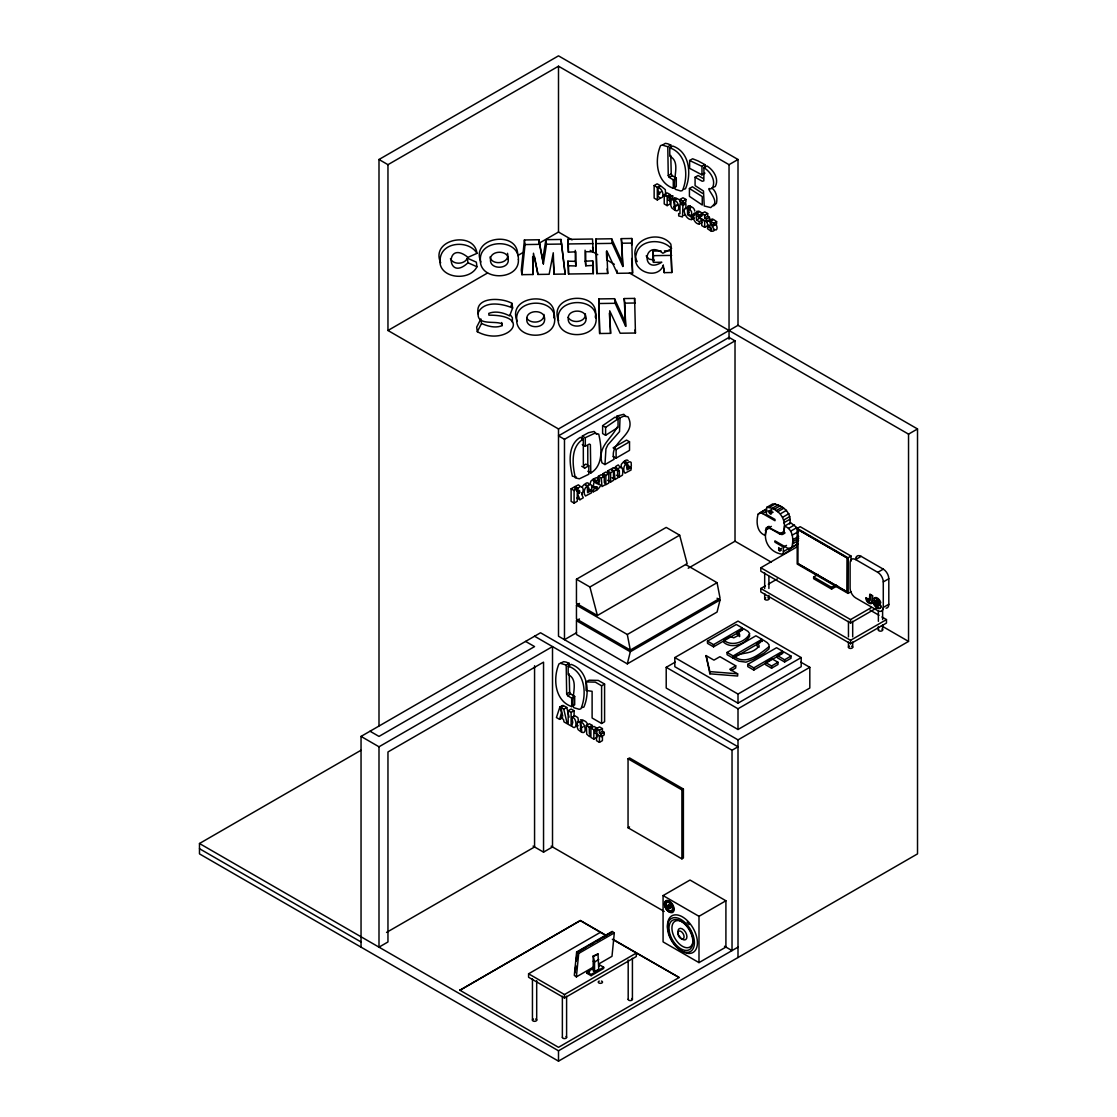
<?xml version="1.0" encoding="UTF-8"?>
<svg xmlns="http://www.w3.org/2000/svg" width="1117" height="1117" viewBox="0 0 1117 1117"><rect width="100%" height="100%" fill="white"/><g stroke="black" fill="none" stroke-linecap="round" stroke-linejoin="round"><path stroke-width="1.5" d="M767.77 527.001L779.317 532.837L781.509 533.465L783.101 532.627C787.988 520.648 779.08 507.886 766.751 507.369L766.374 514.462L774.975 519.419L774.975 520.731L762.576 513.569L760.105 512.689L758.052 514.267C756.055 521.807 756.726 532.446 765.313 535.448L766.025 528.006L769.027 526.275M789.677 524.027C792.553 513.331 782.556 504.535 772.755 503.907L766.751 507.369M631.65 245.154L631.747 238.493L621.289 238.633L622.797 266.446L612.27 243.366L611.641 238.773L595.933 238.996L596.757 273.609L607.732 273.456L606.81 250.85L617.282 273.316L632.571 273.093L631.747 238.493M634.582 301.744L634.624 298.407L624.18 298.56L625.674 326.359L615.16 303.293L614.532 298.7L598.824 298.923L599.647 333.522L610.608 333.369L609.7 310.777L620.172 333.229L635.447 333.02L634.624 298.407M596.757 273.609L595.933 238.996M599.647 333.522L598.824 298.923M532.641 256.826L532.963 274.517L521.904 274.67L521.276 270.077L524.418 239.973L538.925 239.764L543.393 263.891L546.506 244.26L545.878 239.666L560.985 239.457L565.146 274.056L554.088 274.21L553.013 258.083M532.963 274.517L533.465 253.224L537.961 274.447L549.145 274.279L553.264 252.777L554.088 274.21M620.912 467.967L621.331 464.323L623.831 461.503L626.819 463.234L627.084 469.866L631.035 467.674L625.604 464.337M617.045 427.211C611.446 438.981 597.246 446.716 601.965 462.829L604.953 464.56L614.113 459.269C607.997 441.327 637.975 435.183 627.991 416.767L623.956 416.124L620.047 417.758L617.045 416.041L617.045 419.224M665.802 195.042L665.299 189.625L660.971 186.05L657.969 187.768L657.969 190.56L659.714 193.101L659.491 194.26L657.969 193.632L657.969 196.424C665.146 202.4 664.015 188.103 657.969 187.768M543.937 314.435C544.635 323.176 530.058 324.544 526.679 317.898M585.378 313.849C586.09 322.59 571.499 323.958 568.134 317.298M553.795 317.828C559.617 289.931 505.568 294.371 517.227 321.445M595.235 317.242C601.072 289.345 547.023 293.785 558.668 320.844M786.508 545.389L783.52 547.121L774.919 542.164L774.919 540.851L787.317 548.014L789.789 548.894L791.827 547.316C793.824 539.762 793.168 529.137 784.581 526.121L783.869 533.577M512.396 322.394L512.382 317.759L510.315 314.715M598.642 964.027L611.99 956.32L614.322 932.877L612.242 931.424L576.637 951.977L574.306 975.42L576.386 976.886L594.188 966.61M576.26 960.815L576.944 953.96M576.358 960.899L576.875 955.747M576.386 976.886L578.718 953.443L614.322 932.877M521.904 274.67L525.046 244.567L524.418 239.973M590.097 483.787L590.879 481.148L592.834 479.375L595.836 481.106C593.965 486.314 606.056 481.218 597.134 489.93L597.05 486.663L593.993 487.696L593.155 486.705L593.867 482.879L595.836 481.106M771.372 526.386L766.793 528.955C761.836 540.991 770.939 553.599 783.143 554.214L783.52 547.121M542.764 259.298L545.878 239.666M579.444 618.958L576.456 620.689L576.456 634.498L627.307 663.861L630.309 651.769L720.06 599.955L717.072 598.223M720.06 599.955L717.072 612.046L627.307 663.861M559.603 719.362L561.418 712.855L559.896 706.963L556.434 717.533L559.603 719.362L562.591 717.631M687.555 207.231L688.24 205.765L690.376 206.17L690.376 208.921M673.774 199.133L674.486 197.709L676.679 198.254L673.677 199.985L671.135 199.734L670.814 205.5L671.736 207.874L674.794 210.191L673.677 199.985M577.922 488.324C582.781 483.089 584.819 490.81 581.622 494.049L583.269 497.805L579.946 499.718L578.564 496.241L577.922 496.604L577.922 493.812C580.309 493.728 580.575 488.59 577.922 491.117L577.922 488.324L574.934 486.593L574.934 489.386M510.972 306.072L511.991 303.391C501.924 297.359 473.929 296.34 478.299 314.045M511.991 303.391L512.619 307.985L509.645 315.929C503.53 312.606 495.376 310.68 488.771 313.402L488.911 315.176C535.169 314.952 506.797 347.596 477.308 331.707L476.68 327.113L480.896 318.904M663.33 265.329C657.424 280.995 630.644 271.068 636.145 254.634C638.994 239.08 662.521 237.977 671.457 248.728L662.912 253.252C643.266 238.284 640.739 275.466 661.809 262.244L653.487 262.369L652.859 257.776L652.817 251.06L661.11 250.948M481.106 320.425L481.525 323.497L477.308 331.707M768.636 511.335L770.116 510.483L771.177 514.015L768.636 511.335L771.638 509.603M581.817 487.138L584.317 484.317L587.305 486.049L587.57 492.681L591.507 490.489L591.507 492.834L585.49 496.018C583.144 493.56 584.065 487.794 587.305 486.049M871.832 603.264L872.209 595.892L869.766 594.481L869.333 601.183L868.202 599.145L865.87 598.167C865.843 600.96 869.152 605.023 872.056 603.236M481.525 323.497C487.752 326.262 495.613 328.482 502.133 325.578L501.98 323.79C494.496 320.411 476.345 326.066 478.202 312.648C484.122 300.291 502.315 303.573 512.619 307.985M476.959 266.74C469.335 282.601 435.518 278.217 440.391 257.413C443.323 241.328 469.545 240.211 476.917 253.377L467.939 257.343C444.789 238.493 446.465 283.09 467.967 262.774L467.339 258.181L476.331 262.146L476.959 266.74L467.967 262.774M874.234 598.363C876.943 594.37 884.469 605.763 878.018 601.923L876.021 600.038L880.503 606.028A3.449 1.983 60 0 1 880.154 608.123M467.339 258.181C464.714 264.506 453.39 265.05 450.43 258.697M618.595 470.774L618.232 468.945C622.56 462.731 623.481 471.891 622.351 475.242L619.418 476.931L619.335 470.62L615.607 469.042L616.053 466.166L618.273 464.951L619.279 466.194M739.314 635.936L737.262 634.638L737.262 632.417L739.314 633.73L738.951 635.21L733.715 637.835L730.211 636.495L723.802 640.195L723.802 642.401C731.803 649.27 745.262 644.23 749.716 636.006L749.242 634.847M615.006 479.472L614.182 471.039L617.366 469.294L617.924 477.783L615.006 479.472L612.018 477.755M871.609 603.501L872.6 601.826L872.656 595.64L869.766 594.481M662.381 145.154L665.299 143.353L667.645 143.744L670.772 145.015L670.772 148.491M569.181 673.774L569.656 692.219L570.647 693.964L574.683 696.436L574.683 704.869L571.695 706.6C554.465 700.652 552.873 677.949 558.989 663.875L563.694 661.683L566.054 662.074L569.181 663.33L569.181 666.821M696.701 211.336L699.256 211.295L696.268 213.026C690.027 211.727 693.797 224.615 699.326 224.028L702.314 222.297M710.482 219.281L713.023 219.225L710.035 220.943L707.494 221.012C705.316 225.927 713.288 226.486 711.334 231.275C718.873 231.736 708.611 224.182 710.035 220.943M878.576 605.847L876.943 605.344A1.675 0.963 60 0 1 876.287 604.143L876.175 603.515C870.171 599.997 876.119 609.994 879.651 608.472L880.601 607.871A3.449 1.983 60 0 0 880.936 605.777L876.58 600.513L877.264 599.815M685.503 215.218L683.911 215.372M580.505 719.767L583.046 720.018L580.058 721.75L577.517 721.498L577.182 727.265L578.117 729.638L581.161 731.956L580.058 721.75M578.187 725.757L576.372 725.715M602.622 425.675L615.062 417.13L618.05 418.861L618.05 427.406L605.609 435.295L602.622 433.564L602.622 425.675L605.609 427.406L605.609 435.295M605.609 427.406L618.05 418.861M576.4 477.071L572.379 476.177C569.516 463.792 567.213 445.138 580.309 437.361L583.297 439.079C570.201 446.87 572.518 465.524 575.381 477.908L579.388 478.802L588.813 474.264L588.813 465.831L585.811 464.1L584.065 465.217M587.807 471.276L590.795 473.008C603.92 465.203 601.574 446.521 598.726 434.122L594.733 433.27L586.146 437.278L585.294 437.822L585.294 446.255L582.306 444.538M626.819 463.234C623.579 464.979 622.658 470.746 625.017 473.203L631.035 470.02L631.035 467.674M588.813 465.831L584.777 468.023L581.775 466.292M582.306 439.47L582.306 436.091L588.477 432.712L594.09 431.455L596.701 434.178M585.294 446.255L589.357 444.049L590.376 444.65L590.795 473.008M378.998 725.841L378.998 159.494L558.5 55.85L738.002 159.494L738.002 325.312L917.518 428.956L917.518 853.877L558.5 1061.15L199.482 853.877L199.482 843.503L360.889 750.317M378.998 159.494L387.962 164.674L558.5 66.21L729.038 164.674L738.002 159.494M670.772 155.445L671.247 173.889L672.252 175.648L676.288 178.106L676.288 186.553L673.286 188.27C656.07 182.336 654.478 159.633 660.594 145.545L662.297 145.084L667.784 146.732L670.772 145.015M669.781 147.779C687.025 153.713 688.589 176.43 682.473 190.504L680.77 190.979L675.282 189.318C671.792 179.683 681.607 161.895 669.781 156.212L669.781 147.779L672.769 146.048C690.027 151.982 691.577 174.699 685.475 188.773L683.758 189.248M387.962 164.674L387.962 330.492L487.57 272.995M517.757 255.556L523.789 252.079M538.883 243.366L558.5 232.043L572.086 239.876M704.953 173.121L701.965 174.852L689.622 168.332L689.622 160.499L692.61 158.768L698.097 160.946L704.953 164.632L704.953 168.025M676.288 178.106L673.286 179.837L669.251 177.366L668.259 175.62L671.247 173.889M654.143 185.562L657.145 183.83L660.301 185.659L657.313 187.391L654.143 185.562L654.143 198.128L657.313 199.957L660.301 198.226M669.251 177.366L672.252 175.648M701.965 174.852L701.965 166.363L704.953 164.632M657.969 193.632L660.971 191.915M703.947 167.676C710.538 171.739 716.346 180.605 712.283 188.215L710.538 188.927C703.794 186.106 719.376 200.166 713.442 205.039L710.719 207.594L704.241 205.975L703.487 191.021L695.081 185.617L695.081 177.24L702.244 181.261L703.836 180.842L703.947 167.676L706.949 165.944C713.526 170.007 719.334 178.874 715.271 186.483L713.526 187.195M664.224 194.637L667.212 192.906L670.144 194.595L670.144 203.908L667.156 205.64L664.224 203.95L664.224 194.637L667.156 196.327L670.144 194.595M695.081 177.24L698.069 175.509L703.291 178.525M672.699 195.922L669.711 197.653L669.711 200.711L667.812 200.097L667.812 197.234L670.8 195.503L672.699 195.922L672.699 198.98L671.54 198.421M689.426 188.494L702.244 196.55L702.244 204.997L689.426 196.341L689.426 188.494L692.428 186.776L702.677 193.464M674.347 200.334C678.885 200.823 680.965 212.788 675.45 210.541L674.347 200.334C676.874 196.732 680.951 200.208 681.314 203.322M679.988 199.482L682.976 197.751L685.908 199.44L685.908 202.065L682.92 203.797L679.988 202.107L679.988 199.482L682.92 201.172L685.908 199.44M673.788 206.715L676.79 204.983M674.068 207.148L677.056 205.416M682.92 205.416L682.515 216.949L678.689 215.93L678.689 213.556L679.96 213.78L679.988 203.727L682.92 205.416L685.908 203.699L685.908 208.879M694.592 217.829L691.605 219.546C685.768 220.328 680.658 206.98 687.388 207.902L690.376 206.17M694.9 214.296L691.912 216.028L688.058 213.794L688.058 212.132L689.161 212.775L688.058 208.237C690.501 204.69 694.565 208.013 694.83 211.113M701.755 215.344L699.256 217.41L696.924 216.014L696.924 213.361L699.926 211.644L702.244 213.305M687.388 207.902L687.653 214.841L691.605 217.187L694.592 215.469L693.783 215.078M699.256 217.41L699.256 215.036L704.743 211.867L707.675 213.556L707.675 216.265L704.673 217.983L704.673 215.288L707.675 213.556M702.314 219.923L699.326 221.655L696.882 220.272L699.465 218.01L699.256 216.056M704.673 217.983L706.447 219.016L709.449 217.284L709.449 219.854L706.447 221.585L700.261 218.01L700.261 215.441L701.755 216.293L701.755 213.598L704.673 215.288M710.691 221.32L713.693 219.588L716.611 221.627L716.611 223.959L713.623 225.69L710.691 223.805L710.691 221.32L713.623 223.344L713.623 225.69M704.673 227.31L704.673 221.292L701.755 219.602L701.755 225.62L704.673 227.31L707.675 225.578M707.55 226.416L710.663 228.399L710.663 230.898L707.55 228.762L707.55 226.416L710.538 224.699M713.623 223.344L716.611 221.627M387.962 330.492L558.5 428.956L738.002 325.312M735.014 340.853L729.038 337.404L558.5 435.853L564.476 439.316L735.014 340.853L735.014 541.228L688.226 568.232M629.527 441.815L626.539 440.098L613.107 447.847L616.109 449.579L629.527 441.815L629.527 450.36L616.109 458.124L613.107 456.392M571.108 488.799L574.264 486.97L577.266 488.701L577.266 501.268L574.096 503.097L571.108 501.365L571.108 488.799L574.096 490.531L577.266 488.701M574.934 486.593L578.383 484.862L579.918 485.979M624.487 463.401C623.077 461.209 626.888 458.822 628.145 460.651M598.293 476.359L601.225 474.669L604.213 476.387L604.325 482.67L605.205 482.46L605.205 484.736L601.979 486.565L601.295 478.076L598.293 476.359L598.684 484.569M602.873 473.72L605.791 472.03L608.793 473.748L608.793 483.061L605.861 484.75L605.861 475.437L602.873 473.72L602.873 476.819M607.606 474.083L607.606 470.983L610.524 469.294L613.512 471.025L613.512 480.338L610.594 482.027L607.606 480.296M587.975 485.63L590.293 484.541L591.619 485.197L591.828 488.953L587.975 491.173L587.975 489.511L589.078 488.883C589.092 486.733 586.956 488.715 587.975 485.63C581.538 485.323 588.156 480.645 588.771 484.122M627.489 462.815L629.806 461.726L631.147 462.382L631.342 466.138L627.489 468.358L627.489 466.697L628.592 466.068C628.606 463.918 626.469 465.901 627.489 462.815L624.487 461.084M601.295 478.076L604.213 476.387M605.861 475.437L608.793 473.748M607.606 470.983L610.594 472.714L613.512 471.025M596.464 487.822L593.35 489.441L593.35 491.773L596.464 490.321L596.464 487.822L593.476 486.104M576.456 579.234L666.207 527.406L679.667 535.183L687.15 563.68L597.4 615.495L576.456 603.417L576.456 579.234L589.916 586.997L597.4 615.495M589.916 586.997L679.667 535.183M685.656 564.546L717.072 582.683L720.06 598.223L630.309 650.052L576.456 618.958L576.456 605.135L579.444 603.417M361.042 947.146L361.042 736.41L540.544 632.78L738.002 746.784L732.026 750.233L534.568 636.229M760.105 512.689L766.094 509.226L758.052 514.267M769.306 507.355L775.296 503.893M762.576 513.569L767.072 510.972M772.029 508.417L778.032 504.954M773.913 509.436L779.903 505.973M769.068 512.801L772.07 511.069M770.116 513.918L773.118 512.186M629.429 272.995L908.54 434.136L917.518 428.956M776.092 510.692L782.095 507.23M777.725 511.754L783.729 508.291M780.532 513.75L786.522 510.287M361.042 736.41L378.998 746.784L552.51 646.589L552.51 846.965L543.546 852.145L533.074 846.1M576.554 632.711L564.476 639.678L564.476 439.316M782.947 517.101L788.951 513.638M765.313 530.338L768.301 528.592M783.701 520.075L789.705 516.612M783.673 522.868L789.677 519.405M784.581 526.121L790.585 522.658L796.84 527.601L798.25 531.678L792.26 535.141M788.532 528.411L794.536 524.948M766.793 528.955L768.37 528.118L770.576 528.732L779.75 534.038L782.752 532.306M785.125 532.851L782.123 534.582L779.75 534.038M790.836 531.064L796.84 527.601M851.042 591.675L848.054 593.406L797.189 564.043L797.189 528.411L800.177 526.693L851.042 556.057L851.042 561.139M798.083 529.626L847.454 558.123L847.3 592.108L797.929 563.61L798.083 529.626L847.454 558.123M560.706 663.4L566.193 665.062L569.181 663.33M568.176 666.109C585.434 672.043 586.983 694.746 580.882 708.834L579.164 709.295L573.691 707.647C570.201 698.013 580.016 680.225 568.176 674.542L568.176 666.109L571.178 664.378C588.422 670.312 589.985 693.029 583.87 707.103L582.166 707.578M576.456 605.135L627.307 634.498L717.072 582.683M792.707 539.79L798.697 536.328M792.749 541.703L798.739 538.24M778.717 549.983L779.778 551.1L781.258 550.234L778.717 547.553L778.717 549.983L781.718 548.252M792.581 543.937L798.571 540.474M783.52 551.547L789.51 548.084L789.133 550.751L783.143 554.214M791.827 547.316L797.831 543.839L789.789 548.894M876.007 608.36L850.568 623.035L760.817 571.22L760.817 567.757L796.714 547.037M586.076 681.915L589.078 680.197L598.279 680.407L604.59 684.051L604.59 721.764L601.602 723.481L592.108 718.008L592.108 691.311L586.076 690.474L586.076 681.915L595.291 682.138L601.602 685.782L604.59 684.051M574.683 696.436L571.695 698.167L567.659 695.696L566.668 693.95L569.656 692.219M567.659 695.696L570.647 693.964M797.929 563.61L847.454 592.024M881.983 616.989L886.479 619.586L886.479 623.035L850.568 643.769L760.817 591.94L760.817 588.491L765.299 585.894M768.301 584.177L777.278 578.997M559.896 706.963L563.163 705.399L560.175 707.117M560.888 707.536L563.778 709.211L567.241 723.774L564.015 721.903L563.457 719.362L560.818 717.84L561.488 715.411L562.745 716.137L560.888 707.536L563.876 705.804L566.766 707.48L569.084 717.184M563.778 709.211L566.766 707.48M574.096 710.705L571.108 712.423L571.108 725.994L568.176 724.305L568.176 710.733L571.164 709.016L574.096 710.705L574.096 715.788M837.582 585.629L831.593 589.078L813.637 578.718L813.637 576.986L818.133 574.403M674.822 657.578L738.002 621.094L801.196 657.578L801.196 666.695L738.002 703.179L674.822 666.695L674.822 657.578L738.002 694.062L801.196 657.578M571.764 717.435C577.447 716.946 577.252 732.375 571.764 726.022L572.784 722.308L571.764 717.435L574.752 715.704L577.866 717.603L578.746 722.336M797.189 528.411L848.054 557.774L851.042 556.057M740.948 631.021L713.554 646.841L707.48 643.336L707.48 641.13L736.312 624.473L742.4 627.977L742.4 630.197M800.833 662.144L809.811 667.324L809.811 688.044L738.002 729.499L666.207 688.044L666.207 667.324L675.185 662.144M888.811 604.255L883.282 607.453A7.819 4.51 60 0 1 877.753 610.65L855.636 597.874A7.819 4.51 60 0 1 850.107 588.296L850.107 562.759A7.819 4.51 60 0 1 855.636 559.561L861.165 556.364L883.282 569.139A7.819 4.51 60 0 1 888.811 578.718L888.811 604.255A7.819 4.51 60 0 1 886.046 608.193M707.48 641.13L713.554 644.635L742.4 627.977M580.728 722.099C585.266 722.587 587.347 734.553 581.831 732.305L580.728 722.099C583.242 718.496 587.333 721.973 587.696 725.087M737.262 632.417L743.671 628.717L748.083 631.44L749.716 633.8C745.262 642.024 731.803 647.064 723.802 640.195M580.17 728.479L583.158 726.748M592.247 725.436L589.259 727.167L589.371 733.576L590.237 734.372L589.525 736.634L586.718 734.134L586.341 725.478L589.329 723.746L592.247 725.436L592.247 728.382M813.637 576.986L831.593 587.36L836.074 584.763M590.907 728.116L593.895 726.385L596.827 728.075L596.827 737.402L593.839 739.119L590.907 737.429L590.907 728.116L593.839 729.806L596.827 728.075M760.537 642.331L733.143 658.15L727.069 654.646L727.069 652.44L755.916 635.782L761.989 639.287L761.989 641.507M602.426 731.314L604.199 732.333L604.199 734.916L601.197 736.634L595.012 733.073L595.012 730.49L596.506 731.356L596.506 728.647L599.494 726.916L602.426 728.605L602.426 731.314L599.438 733.045L599.438 730.336L602.426 728.605M727.069 652.44L733.143 655.944L761.989 639.287M855.636 559.561L877.753 572.337L883.282 569.139M769.027 646.98L768.957 648.921L763.972 653.18L753.347 659.309L745.988 662.172L739.007 661.208L734.428 658.89L734.428 656.684C742.582 651.448 751.015 655.316 759.057 646.226L758.974 645.109C756.027 641.367 756.027 647.232 758.974 647.315M756.851 643.727L763.26 640.027L767.267 642.68L769.027 644.76L768.957 646.701C759.853 654.017 746.254 665.453 734.428 656.684M599.438 733.045L601.197 734.064L604.199 732.333M599.438 742.358L599.438 736.34L596.506 734.651L596.506 740.669L599.438 742.358L602.426 740.627L602.426 736.117M735.726 665.802L729.75 669.265L737.639 673.816L737.639 676.036L709.881 673.816L706.056 655.581L713.945 660.133L719.934 656.684L735.726 665.802L735.726 668.022L731.244 670.605M883.282 607.453L883.282 581.915L888.811 578.718M747.734 664.364L776.566 647.72L782.64 651.225L782.64 653.431L753.807 670.074L747.734 666.57L747.734 664.364L753.807 667.868L782.64 651.225M865.87 598.167L868.635 598.894L870.017 600.806L870.213 594.23M765.606 662.535L772.015 658.835L778.004 662.283L778.004 664.489L771.582 668.203L765.606 664.741L765.606 662.535L771.582 665.983L778.004 662.283M777.502 655.665L783.925 651.951L791.031 656.056L791.031 658.276L784.609 661.976L777.502 657.871L777.502 655.665L784.609 659.77L791.031 656.056M878.018 601.923L880.754 602.845M873.41 602.594L876.175 603.515M760.817 567.757L850.568 619.586L871.511 607.494M628.047 758.792L629.541 757.94L683.395 789.021L683.395 857.996L681.901 858.861L628.047 827.767L628.047 758.792L681.901 789.887L683.395 789.021M760.817 588.491L850.568 640.306L886.479 619.586M666.207 667.324L738.002 708.778L809.811 667.324M386.538 932.43L534.568 846.965L534.568 665.76M558.5 428.956L558.5 636.229L738.002 739.873L908.54 641.409L908.54 434.136M628.047 827.767L629.541 826.901M580.407 920.506L459.771 990.332L580.407 920.506L605.847 935.194M663.079 895.583L690.013 880.042L725.91 900.763L725.91 947.076L698.991 962.617L663.079 941.896L663.079 895.583L698.991 916.317L725.91 900.763M528.578 973.801L564.49 994.535L636.285 953.08L636.285 956.529L564.49 997.984L528.578 977.249L528.578 973.801L600.388 932.346M586.23 947.104L577.21 952.312L611.669 932.29L602.747 937.568M589.231 945.373L593.741 942.776M596.743 941.031L599.745 939.299M593.211 956.012L598 953.932L598.74 969.221L594.551 971.636L593.211 970.868L593.211 956.012L594.551 961.974L594.551 971.636M593.811 956.361L598 953.932M598.74 959.545L594.551 961.974L593.211 961.192M599.494 966.023L599.494 964.823L603.683 967.238L603.683 968.453L591.116 975.699L586.928 973.284L586.928 972.069L593.909 968.048M586.928 973.284L589.72 971.664M586.928 972.069L591.116 974.499L603.683 967.238M459.771 990.151L558.5 1047.327L679.136 977.501L613.317 939.509M199.482 843.503L558.5 1050.79L738.002 947.146M592.066 486.872L592.918 486.412M665.327 196.034L663.358 196.006M593.504 478.97L596.436 477.629L599.424 479.361L599.424 481.692L596.492 483.186L596.492 480.701L593.504 478.97L593.504 481.455M596.492 480.701L599.424 479.361M617.045 416.041L623.789 414.281L625.855 416.459M713.707 205.863L716.444 203.308C717.645 197.849 716.43 191.538 711.864 187.935M871.777 603.403L867.741 601.56M667.812 197.234L669.711 197.653M567.869 261.169L568.553 274.014L593.336 273.651L593.295 265.413L585.783 265.818L585.685 251.66L593.197 251.842L592.513 239.01L567.729 239.359L568.399 252.191L575.869 251.8L575.967 265.958L568.497 265.776L567.869 261.169L575.339 261.364L575.967 265.958M585.085 250.208L585.154 261.224L592.652 260.82L593.295 265.413M525.046 244.567L539.553 244.358L543.393 263.891M546.506 244.26L561.614 244.051M567.729 239.359L568.358 243.953L593.155 243.604M596.562 243.59L612.27 243.366M621.289 238.633L621.918 243.227L632.376 243.087M664.42 250.892L671.038 250.808L671.778 272.534L664.266 272.646L663.638 268.052M652.817 251.06L653.445 255.653L671.666 255.402M599.452 303.517L615.16 303.293M624.18 298.56L624.808 303.154L635.266 303M654.422 260.149L649.033 259.088L646.184 255.891M706.056 655.581L709.881 671.61L737.639 673.816M617.366 469.294L612.898 467.8L611.194 469.308L614.182 471.039M689.622 160.499L701.965 166.363M714.322 229.543C717.924 231.917 717.756 225.313 715.383 224.238M582.502 494.286L581.51 492.96M878.576 608.081L874.737 605.079M701.769 219.686L699.465 218.01M707.675 216.265L709.449 217.284M688.058 208.237L691.451 211.308L691.912 216.028M590.195 250.334L597.735 254.69M606.796 259.926L614.336 264.282M582.306 436.091L585.294 437.822M870.017 610.077L878.995 615.258M615.244 467.213L618.232 468.945M735.07 541.256L771.275 562.158M881.383 625.729L908.54 641.409M616.43 475.2L619.418 476.931M590.362 490.056L593.35 491.773M576.609 490.908L579.597 492.625M576.958 497.987L579.946 499.718M576.456 620.689L630.309 651.769M525.59 641.409L534.568 646.589L378.998 736.41L370.02 731.23M568.176 710.733L571.108 712.423M596.506 728.647L599.438 730.336M586.341 725.478L589.259 727.167M551.142 846.169L664.196 911.444M724.486 946.253L732.026 950.609L732.026 750.233M580.407 920.673L606.377 935.795M612.353 939.257L679.136 977.501M199.482 848.697L361.042 941.966M584.777 468.023L583.772 467.409L583.353 464.379L583.297 439.079M576.637 951.977L578.718 953.443M696.924 213.361L699.256 215.036M874.541 600.569L878.576 605.163M867.155 600.764L866.303 597.916M878.074 600.569L878.465 601.672M614.364 467.562L614.797 468.47M611.641 238.773L622.169 261.853M614.532 298.7L625.045 321.766M637.207 261.629C625.869 240.56 658.779 228.454 670.828 244.134L671.457 248.728M440.684 262.844C429.766 239.01 474.516 230.325 476.917 253.377M480.938 261.992C469.978 237.712 516.291 229.711 517.66 253.685M490 256.966C491.885 266.167 510.483 263.598 507.509 253.294M874.122 603.725L873.857 602.342M696.477 219.728L696.268 213.026M534.568 256.798L537.961 274.447M627.307 634.498L630.309 650.052M875.742 603.766L875.854 604.395A1.675 0.963 60 0 0 876.496 605.596L878.213 605.791L874.094 600.82L874.513 597.832L878.395 599.48L880.322 603.096M671.778 272.534L671.038 250.808M632.571 273.093L631.677 258.488M635.028 329.948L635.447 333.02M616.863 270.244L617.282 273.316M607.103 268.862L607.732 273.456M610.608 333.369L609.351 313.137M592.568 247.248L593.197 251.842M593.336 273.651L592.652 260.82M585.154 261.224L585.783 265.818M565.146 274.056L560.985 239.457M538.925 239.764L539.553 244.358M501.715 322.52L502.133 325.578M663.261 265.12L664.266 272.646M668.259 175.62L667.784 146.732M566.668 693.95L566.193 665.062M606.391 251.479L606.685 258.432M624.808 303.154L625.674 326.359M621.918 243.227L622.797 266.446M587.765 445.934L587.807 466.054M653.445 255.653L653.487 262.369M575.269 250.348L575.339 261.364M568.358 243.953L568.399 252.191M568.497 265.776L568.553 274.014M882.612 609.212L882.612 619.572M882.612 624.752L882.612 629.932M878.381 610.957L878.381 621.317M878.381 626.497L878.381 629.96M852.69 621.303L852.69 636.844M852.69 642.024L852.69 647.204M850.568 619.586L850.568 623.035M850.568 640.306L850.568 643.769M848.459 621.317L848.459 636.872M848.459 642.052L848.459 647.232M848.054 557.774L848.054 593.406M847.3 558.207L847.3 592.108M831.593 587.36L831.593 589.078M784.609 659.77L784.609 661.976M771.582 665.983L771.582 668.203M768.915 576.386L768.915 588.477M768.915 595.389L768.915 598.838M764.684 572.951L764.684 588.505M764.684 593.685L764.684 598.866M753.807 667.868L753.807 670.074M739.622 634.414L739.622 636.634M738.002 694.062L738.002 703.179M738.002 708.778L738.002 729.499M738.002 739.873L738.002 957.506M733.143 655.944L733.143 658.15M729.038 164.674L729.038 339.205M713.554 644.635L713.554 646.841M709.881 671.61L709.881 673.816M706.447 219.016L706.447 221.585M699.326 221.655L699.326 224.028M698.991 916.317L698.991 962.617M691.605 217.187L691.605 219.546M682.92 201.172L682.92 203.797M681.901 789.887L681.901 858.861M673.286 179.837L673.286 188.27M667.156 196.327L667.156 205.64M657.313 187.391L657.313 199.957M632.417 958.232L632.417 999.366M628.187 959.964L628.187 999.394M620.047 417.758L619.516 431.651L607.816 444.901L605.945 448.908L604.953 464.56M616.109 449.579L616.109 458.124M610.594 472.714L610.594 482.027M601.602 685.782L601.602 723.481M601.197 734.064L601.197 736.634M593.839 729.806L593.839 739.119M591.116 974.499L591.116 975.699M574.096 490.531L574.096 503.097M571.695 698.167L571.695 706.6M566.598 996.224L566.598 1037.372M564.49 994.535L564.49 997.984M562.368 996.252L562.368 1037.4M558.5 66.21L558.5 232.043M558.5 1050.79L558.5 1061.15M543.546 852.145L543.546 662.144L387.962 751.964L387.962 941.966L378.998 947.146L378.998 746.784M536.691 980.67L536.691 1020.1M532.446 978.981L532.446 1020.128M671.457 912.1A6.088 3.519 60 0 1 665.872 907.604A6.088 3.519 60 0 1 666.249 901.279M667.142 901A6.088 3.519 60 0 1 672.713 905.496A6.088 3.519 60 0 1 672.336 911.821M692.372 935.795A14.898 8.601 60 0 1 683.59 946.895A14.898 8.601 60 0 1 672.001 926.607A14.898 8.601 60 0 1 686.117 924.876M686.969 925.77A14.898 8.601 60 0 1 688.547 927.766M689.273 928.827A14.898 8.601 60 0 1 692.023 934.622M678.494 934.315A6.353 3.658 60 0 1 682.194 928.827A6.353 3.658 60 0 1 686.62 938.475A6.353 3.658 60 0 1 679.178 935.809M668.357 931.801A21.153 12.217 60 0 1 684.721 918.383A21.153 12.217 60 0 1 694.383 951.461A21.153 12.217 60 0 1 668.846 933.477M687.053 922.195A19.045 10.988 60 0 1 689.175 924.569M565.97 1036.506A2.122 1.215 0 0 1 565.048 1038.559A2.122 1.215 0 0 1 562.437 1037.079M631.789 998.514A2.122 1.215 0 0 1 630.868 1000.553A2.122 1.215 0 0 1 628.257 999.073M601.421 981.047A2.122 1.215 0 0 1 602.021 982.89A2.122 1.215 0 0 1 598.782 982.904A2.122 1.215 0 0 1 599.312 981.061M535.601 1019.039A2.122 1.215 0 0 1 536.202 1020.882A2.122 1.215 0 0 1 532.963 1020.91A2.122 1.215 0 0 1 533.493 1019.053M881.969 629.08A2.122 1.215 0 0 1 882.123 630.728A2.122 1.215 0 0 1 879.288 630.951A2.122 1.215 0 0 1 878.646 629.346M767.84 597.79A2.122 1.215 0 0 1 768.44 599.634A2.122 1.215 0 0 1 765.201 599.647A2.122 1.215 0 0 1 765.731 597.804M851.615 646.157A2.122 1.215 0 0 1 852.201 648A2.122 1.215 0 0 1 848.962 648.014A2.122 1.215 0 0 1 849.492 646.171M877.753 572.337A7.819 4.51 60 0 1 883.282 581.915M855.817 558.011A7.819 4.51 60 0 1 856.055 557.355M856.376 556.797A7.819 4.51 60 0 1 861.165 556.364M508.277 259.591C509.143 269.574 489.818 269.881 490.475 259.842C489.693 249.929 508.891 249.608 508.277 259.591M544.565 319.029C545.431 329.012 526.107 329.333 526.763 319.294C525.981 309.367 545.18 309.046 544.565 319.029M586.006 318.443C586.872 328.426 567.548 328.733 568.218 318.694C567.422 308.781 586.62 308.46 586.006 318.443M518.386 259.451C519.726 280.772 479.486 281.414 480.366 259.982C479.151 238.745 519.196 238.061 518.386 259.451M554.674 318.89C556.015 340.224 515.775 340.867 516.654 319.434C515.454 298.197 555.498 297.513 554.674 318.89M596.129 318.303C597.469 339.624 557.229 340.266 558.109 318.848C556.894 297.597 596.939 296.913 596.129 318.303M575.744 965.968L575.06 972.837L575.841 966.037M665.09 905.356A5.417 3.128 60 0 0 671.303 911.612A5.417 3.128 60 0 0 670.2 903.43A5.417 3.128 60 0 0 665.09 905.356M666.025 905.245A4.761 2.751 60 0 0 671.485 910.76A4.761 2.751 60 0 0 670.521 903.555A4.761 2.751 60 0 0 666.025 905.245M667.952 906.096A2.025 1.173 60 0 0 670.326 908.303A2.025 1.173 60 0 0 669.753 905.175A2.025 1.173 60 0 0 667.952 906.096M667.882 906.501A1.424 0.824 60 0 0 669.558 908.037A1.424 0.824 60 0 0 669.153 905.859A1.424 0.824 60 0 0 667.882 906.501M664.629 904.714A6.772 3.909 60 0 0 672.392 912.547A6.772 3.909 60 0 0 671.01 902.313A6.772 3.909 60 0 0 664.629 904.714M664.615 905.175A6.088 3.519 60 0 0 671.61 912.212A6.088 3.519 60 0 0 670.368 903.011A6.088 3.519 60 0 0 664.615 905.175M669.153 930.503A16.923 9.774 60 0 0 688.575 950.064A16.923 9.774 60 0 0 685.126 924.471A16.923 9.774 60 0 0 669.153 930.503M677.893 934.077A4.44 2.569 60 0 0 683.101 938.894A4.44 2.569 60 0 0 681.859 932.067A4.44 2.569 60 0 0 677.893 934.077M667.673 929.93A19.045 10.988 60 0 0 689.524 951.949A19.045 10.988 60 0 0 685.656 923.159A19.045 10.988 60 0 0 667.673 929.93"/></g></svg>
